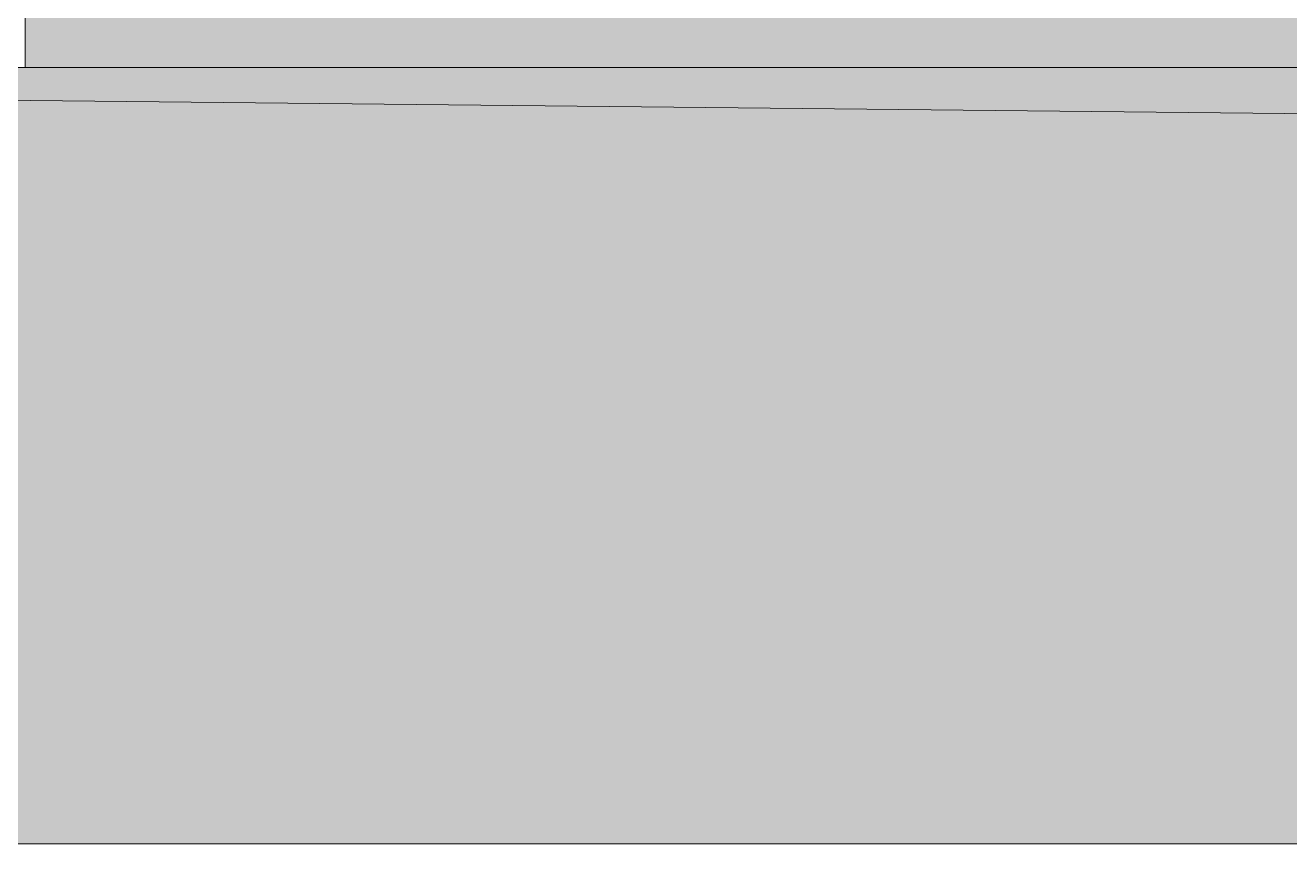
# Model space of a CAD drawing. Header units: metres. Extents: x 3856 to 4207, y -1118 to -691.
# Drawn here: x 3980.457 to 3982.067, y -968.227 to -967.185 of the extents above; entities that cross this region are included whole.
import ezdxf

# ---------------------------------------------------------------- set-up
doc = ezdxf.new("R2010")
doc.units = ezdxf.units.M
for name, color, linetype, lineweight in [('Floors', 7, 'Continuous', 9), ('Parking', 7, 'Continuous', 9), ('Surface Pattern', 7, 'Continuous', 9), ('Text Notes', 7, 'Continuous', 9)]:
    doc.layers.add(name, color=color, linetype=linetype, lineweight=lineweight)

# ---------------------------------------------------------------- blocks, each defined once
blk = doc.blocks.new('Cour Parqueadero verde - 5_00x2_50 p-V739-IMPLANTACIÓN - KIT COMERCIAL')
at = {"layer": 'Parking'}
for p, q in [((1.2454, -2.5), (1.2454, 2.5)), ((-1.2546, -2.5), (1.2454, -2.5))]:
    blk.add_line(p, q, dxfattribs=at)
blk = doc.blocks.new('Cour Parqueadero verde - 5_00x2_50 p-V1047-IMPLANTACIÓN - KIT COMERCIAL')
at = {"layer": 'Parking', "true_color": 0xc1ce84}
h = blk.add_hatch(color=53, dxfattribs=at)
h.paths.add_polyline_path([(1.0454, -2.5), (1.2454, -2.5), (1.2454, -1.5823), (1.1409, -1.4896), (1.0454, -1.3142), (1.0454, -1.7), (0.3054, -1.7), (0.3054, 2.5), (-0.3146, 2.5), (-0.3146, -1.7), (-1.0546, -1.7), (-1.0546, 2.5), (-1.2546, 2.5), (-1.2546, -2.5), (0.3054, -2.5)])
h.paths.add_polyline_path([(1.0454, -1.1105), (1.1731, -0.9916), (1.2454, -0.9815), (1.2454, 1.6849), (1.2011, 1.5697), (1.1072, 1.4703), (1.0738, 1.2211), (1.0454, 1.1989), (1.0454, -0.9916)])
h.paths.add_polyline_path([(1.2454, 1.7017), (1.2454, 1.7657), (1.2267, 1.7505)])
h.paths.add_polyline_path([(1.0492, 2.2364), (1.1485, 2.3679), (1.2454, 2.2854), (1.2454, 2.5), (1.0454, 2.5), (1.0454, 2.2399)])
at = {"layer": 'Parking'}
for p, q in [((-1.2546, 2.5), (-1.2546, -2.5)), ((-1.2546, -2.5), (1.2454, -2.5))]:
    blk.add_line(p, q, dxfattribs=at)

msp = doc.modelspace()

# ---------------------------------------------------------------- hatches: boundary and pattern name
at = {"layer": 'Surface Pattern', "true_color": 0xcdcdcd}
msp.add_hatch(color=254, dxfattribs=at).paths.add_polyline_path([(3986.6166, -968.2273), (3993.6098, -968.2273), (3993.6098, -967.2388), (3986.8544, -967.2388), (3986.7529, -967.2799), (3986.667, -967.339), (3986.3968, -967.3821), (3986.1917, -967.4764), (3986.1289, -967.2388), (3985.9002, -967.2388), (3985.9709, -967.4133), (3985.9311, -967.4659), (3985.7496, -967.515), (3985.5089, -967.4782), (3985.3805, -967.4022), (3985.2831, -967.4865), (3985.0761, -967.5074), (3984.8987, -967.4934), (3984.7536, -967.4668), (3984.7208, -967.4009), (3984.6155, -967.3216), (3984.3845, -967.3541), (3984.1373, -967.2712), (3984.1286, -967.2388), (3977.1098, -967.2388), (3977.1098, -968.2273), (3986.4129, -968.2273)])

# ---------------------------------------------------------------- linework, layer by layer
at = {"layer": 'Floors'}
msp.add_line((3977.1098, -968.2273), (3993.6098, -968.2273), dxfattribs=at)
at = {"layer": 'Text Notes'}
msp.add_line((4039.8233, -967.8931), (3869.95, -966.1407), dxfattribs=at)

# ---------------------------------------------------------------- block references
at = {"layer": 'Parking'}
for name, p in [('Cour Parqueadero verde - 5_00x2_50 p-V739-IMPLANTACIÓN - KIT COMERCIAL', (3979.2114, -964.7388)), ('Cour Parqueadero verde - 5_00x2_50 p-V1047-IMPLANTACIÓN - KIT COMERCIAL', (3981.7114, -964.7388))]:
    msp.add_blockref(name, p, dxfattribs=at)

doc.saveas('drawing.dxf')
